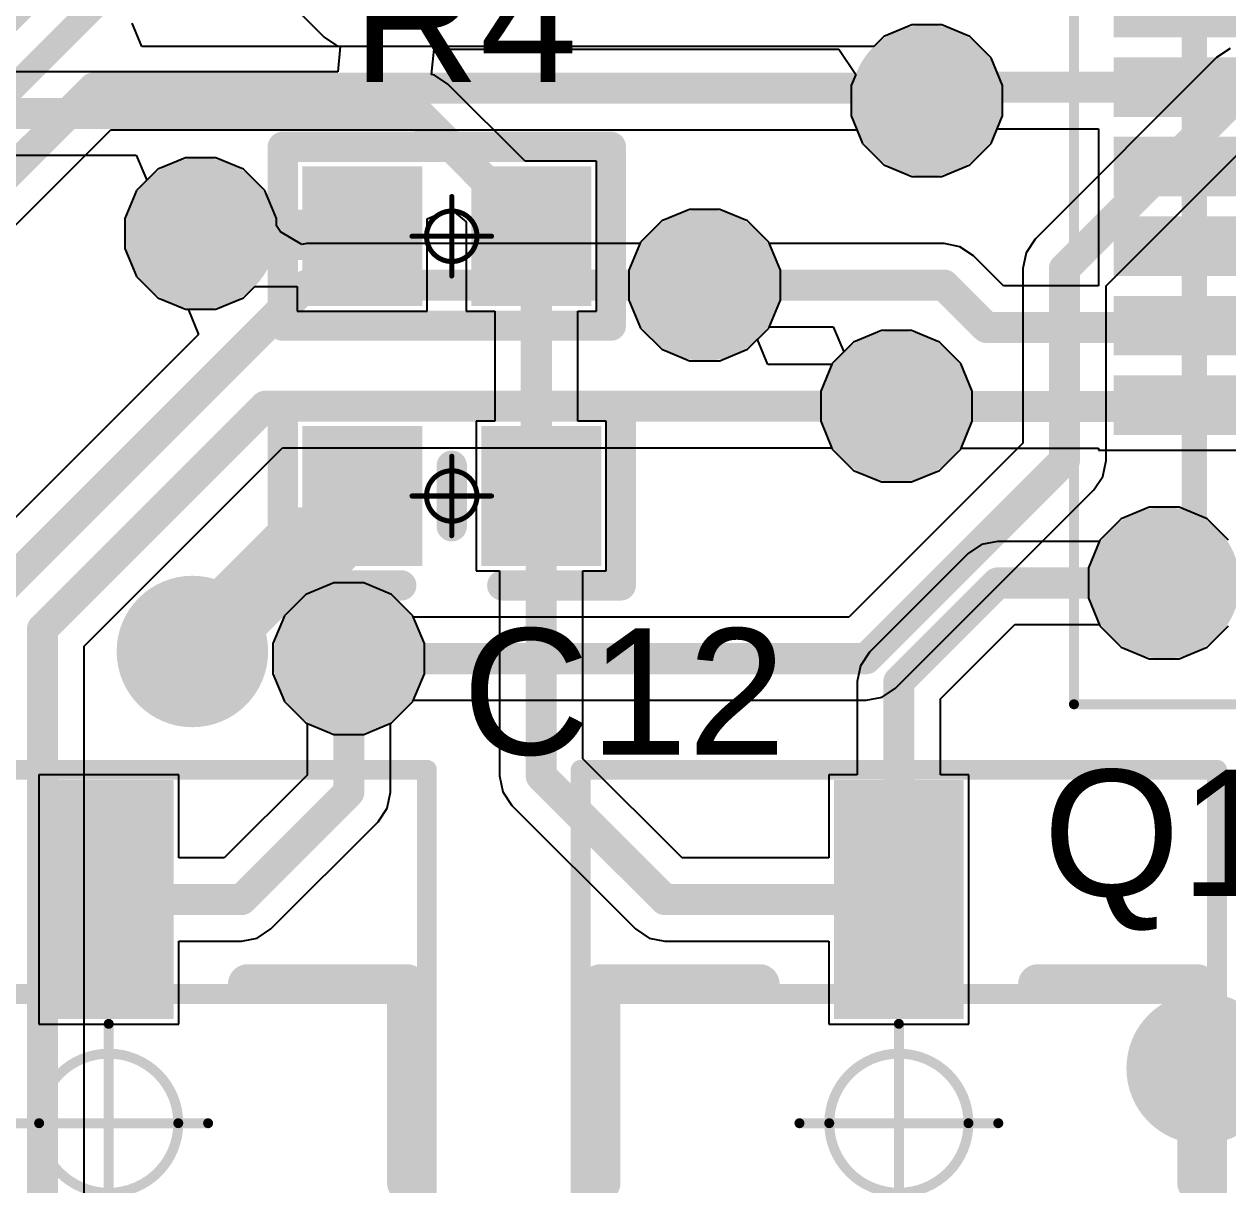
# Model space of a CAD drawing. Header units: inches. Extents: x -0.16 to 1.47, y -0.24 to 2.31.
# Drawn here: x 0.307 to 0.5454, y 1.4136 to 1.6435 of the extents above; entities that cross this region are included whole.
import ezdxf

# ---------------------------------------------------------------- set-up
doc = ezdxf.new("R2010")
doc.units = ezdxf.units.IN
doc.header["$MEASUREMENT"] = 0
for name, color, linetype in [('Bottom Layer', 5, 'Continuous'), ('Bottom Solder', 6, 'Continuous'), ('GND', 76, 'Continuous'), ('Mechanical 13', 56, 'Continuous'), ('Mechanical 15', 56, 'Continuous'), ('POWER', 16, 'Continuous'), ('Top Layer', 1, 'Continuous'), ('Top Overlay', 2, 'Continuous'), ('Top Paste', 8, 'Continuous'), ('Top Solder', 216, 'Continuous'), ('Via Holes', 16, 'Continuous')]:
    doc.layers.add(name, color=color, linetype=linetype)
doc.styles.add('Arial', font='', dxfattribs={"height": 0.2})
doc.styles.get('Arial').set_extended_font_data('Arial')

# ---------------------------------------------------------------- blocks, each defined once
blk = doc.blocks.new('QFN40P700X700X90_57N_12')
at = {"layer": 'Top Layer'}
for points in [[(0.1187, 0.1063), (0.15177, 0.1063), (0.15177, 0.09843), (0.1187, 0.09843)], [(0.1187, 0.09055), (0.15177, 0.09055), (0.15177, 0.08268), (0.1187, 0.08268)], [(0.1187, 0.0748), (0.15177, 0.0748), (0.15177, 0.06693), (0.1187, 0.06693)], [(0.1187, 0.05906), (0.15177, 0.05906), (0.15177, 0.05118), (0.1187, 0.05118)], [(0.1187, 0.04331), (0.15177, 0.04331), (0.15177, 0.03543), (0.1187, 0.03543)], [(0.1187, 0.02756), (0.15177, 0.02756), (0.15177, 0.01969), (0.1187, 0.01969)]]:
    blk.add_hatch(color=1, dxfattribs=at).paths.add_polyline_path(points)
at = {"layer": 'Top Paste'}
for points in [[(0.1187, 0.1063), (0.15177, 0.1063), (0.15177, 0.09843), (0.1187, 0.09843)], [(0.1187, 0.09055), (0.15177, 0.09055), (0.15177, 0.08268), (0.1187, 0.08268)], [(0.1187, 0.0748), (0.15177, 0.0748), (0.15177, 0.06693), (0.1187, 0.06693)], [(0.1187, 0.05906), (0.15177, 0.05906), (0.15177, 0.05118), (0.1187, 0.05118)], [(0.1187, 0.04331), (0.15177, 0.04331), (0.15177, 0.03543), (0.1187, 0.03543)], [(0.1187, 0.02756), (0.15177, 0.02756), (0.15177, 0.01969), (0.1187, 0.01969)]]:
    blk.add_hatch(color=8, dxfattribs=at).paths.add_polyline_path(points)
at = {"layer": 'Top Solder'}
for points in [[(0.11673, 0.10827), (0.15374, 0.10827), (0.15374, 0.09646), (0.11673, 0.09646)], [(0.11673, 0.09252), (0.15374, 0.09252), (0.15374, 0.08071), (0.11673, 0.08071)], [(0.11673, 0.07677), (0.15374, 0.07677), (0.15374, 0.06496), (0.11673, 0.06496)], [(0.11673, 0.06102), (0.15374, 0.06102), (0.15374, 0.04921), (0.11673, 0.04921)], [(0.11673, 0.04528), (0.15374, 0.04528), (0.15374, 0.03346), (0.11673, 0.03346)], [(0.11673, 0.02953), (0.15374, 0.02953), (0.15374, 0.01772), (0.11673, 0.01772)]]:
    blk.add_hatch(color=216, dxfattribs=at).paths.add_polyline_path(points)
at = {"layer": 'Mechanical 13', "const_width": 0.005}
for points in [[(0.1378, 0.1378), (-0.1378, 0.1378)], [(0.1378, 0.1378), (0.1378, -0.1378)]]:
    blk.add_lwpolyline(points, dxfattribs=at)
at = {"layer": 'Mechanical 13', "const_width": 0.0025}
blk.add_lwpolyline([(0.13655, 0.1378, 1), (0.13905, 0.1378, 1)], format="xyb", close=True, dxfattribs=at)
blk.add_lwpolyline([(0.13655, 0.1378, 1), (0.13905, 0.1378, 1)], format="xyb", close=True, dxfattribs=at)
at = {"layer": 'Mechanical 15', "const_width": 0.00197}
for points in [[(0.16161, 0.16161), (-0.16161, 0.16161)], [(0.16161, 0.16161), (0.16161, -0.16161)]]:
    blk.add_lwpolyline(points, dxfattribs=at)
at = {"layer": 'Mechanical 15', "const_width": 0.000984}
blk.add_lwpolyline([(0.16112, 0.16161, 1), (0.16211, 0.16161, 1)], format="xyb", close=True, dxfattribs=at)
blk.add_lwpolyline([(0.16112, 0.16161, 1), (0.16211, 0.16161, 1)], format="xyb", close=True, dxfattribs=at)
at = {"layer": 'Top Overlay', "const_width": 0.005}
for points in [[(0.1378, 0.1378), (0.1187, 0.1378)], [(0.1378, 0.1378), (0.1378, 0.1187)]]:
    blk.add_lwpolyline(points, dxfattribs=at)
at = {"layer": 'Top Overlay', "const_width": 0.0025}
for points in [[(0.13655, 0.1378, 1), (0.13905, 0.1378, 1)], [(0.13655, 0.1378, 1), (0.13905, 0.1378, 1)], [(0.13655, 0.1187, 1), (0.13905, 0.1187, 1)]]:
    blk.add_lwpolyline(points, format="xyb", close=True, dxfattribs=at)
blk = doc.blocks.new('SOT23_3L_14')
at = {"layer": 'Top Layer'}
for points in [[(0.00886, 0.02461), (-0.00886, 0.02461), (-0.00886, 0.06398), (0.00886, 0.06398)], [(-0.02854, -0.06469), (-0.04626, -0.06469), (-0.04626, -0.02531), (-0.02854, -0.02531)], [(0.04626, -0.06469), (0.02854, -0.06469), (0.02854, -0.02531), (0.04626, -0.02531)]]:
    blk.add_hatch(color=1, dxfattribs=at).paths.add_polyline_path(points)
at = {"layer": 'Top Paste'}
for points in [[(0.00886, 0.02461), (-0.00886, 0.02461), (-0.00886, 0.06398), (0.00886, 0.06398)], [(-0.02854, -0.06469), (-0.04626, -0.06469), (-0.04626, -0.02531), (-0.02854, -0.02531)], [(0.04626, -0.06469), (0.02854, -0.06469), (0.02854, -0.02531), (0.04626, -0.02531)]]:
    blk.add_hatch(color=8, dxfattribs=at).paths.add_polyline_path(points)
at = {"layer": 'Top Solder'}
for points in [[(0.01286, 0.02061), (-0.01286, 0.02061), (-0.01286, 0.06798), (0.01286, 0.06798)], [(-0.02454, -0.06869), (-0.05026, -0.06869), (-0.05026, -0.02131), (-0.02454, -0.02131)], [(0.05026, -0.06869), (0.02454, -0.06869), (0.02454, -0.02131), (0.05026, -0.02131)]]:
    blk.add_hatch(color=216, dxfattribs=at).paths.add_polyline_path(points)
at = {"layer": 'Mechanical 13', "const_width": 0.00394}
for points in [[(-0.05906, -0.02559), (-0.05906, 0.02559)], [(-0.05906, 0.02559), (0.05906, 0.02559)], [(0.05906, -0.02559), (0.05906, 0.02559)], [(-0.05906, -0.02559), (0.05906, -0.02559)]]:
    blk.add_lwpolyline(points, dxfattribs=at)
at = {"layer": 'Mechanical 13', "const_width": 0.00197}
for points in [[(-0.06004, 0.02559, 1), (-0.05807, 0.02559, 1)], [(-0.06004, 0.02559, 1), (-0.05807, 0.02559, 1)], [(0.05807, 0.02559, 1), (0.06004, 0.02559, 1)], [(0.05807, 0.02559, 1), (0.06004, 0.02559, 1)], [(-0.06004, -0.02559, 1), (-0.05807, -0.02559, 1)], [(-0.06004, -0.02559, 1), (-0.05807, -0.02559, 1)], [(0.05807, -0.02559, 1), (0.06004, -0.02559, 1)], [(0.05807, -0.02559, 1), (0.06004, -0.02559, 1)]]:
    blk.add_lwpolyline(points, format="xyb", close=True, dxfattribs=at)
at = {"layer": 'Mechanical 15'}
for points, const_width in [([(-0.06299, -0.07), (-0.06299, 0.07)], 0.00394), ([(-0.06299, 0.07), (0.06299, 0.07)], 0.00394), ([(0.06299, -0.07), (0.06299, 0.07)], 0.00394), ([(0, -0.01969), (0, 0.01969)], 0.00197), ([(-0.01969, 0), (0.01969, 0)], 0.00197), ([(-0.06299, -0.07), (0.06299, -0.07)], 0.00394)]:
    blk.add_lwpolyline(points, dxfattribs=dict(at, const_width=const_width))
for points, const_width in [([(-0.06398, 0.07, 1), (-0.06201, 0.07, 1)], 0.00197), ([(-0.06398, 0.07, 1), (-0.06201, 0.07, 1)], 0.00197), ([(0.06201, 0.07, 1), (0.06398, 0.07, 1)], 0.00197), ([(0.06201, 0.07, 1), (0.06398, 0.07, 1)], 0.00197), ([(-0.00049, 0.01969, 1), (0.00049, 0.01969, 1)], 0.000984), ([(0.01378, 0, 1), (-0.01378, 0, 1)], 0.00197), ([(-0.02018, 0, 1), (-0.01919, 0, 1)], 0.000984), ([(-0.01427, 0, 1), (-0.01329, 0, 1)], 0.000984), ([(0.01329, 0, 1), (0.01427, 0, 1)], 0.000984), ([(0.01919, 0, 1), (0.02018, 0, 1)], 0.000984), ([(-0.00049, -0.01969, 1), (0.00049, -0.01969, 1)], 0.000984), ([(-0.06398, -0.07, 1), (-0.06201, -0.07, 1)], 0.00197), ([(-0.06398, -0.07, 1), (-0.06201, -0.07, 1)], 0.00197), ([(0.06201, -0.07, 1), (0.06398, -0.07, 1)], 0.00197), ([(0.06201, -0.07, 1), (0.06398, -0.07, 1)], 0.00197)]:
    blk.add_lwpolyline(points, format="xyb", close=True, dxfattribs=dict(at, const_width=const_width))
at = {"layer": 'Top Overlay', "const_width": 0.00787}
for points in [[(-0.05906, 0.02756), (-0.02756, 0.02756)], [(-0.05906, -0.01181), (-0.05906, 0.02756)], [(0.02756, 0.02756), (0.05906, 0.02756)], [(0.05906, -0.01181), (0.05906, 0.02756)]]:
    blk.add_lwpolyline(points, dxfattribs=at)
at = {"layer": 'Top Overlay'}
for points, const_width in [([(-0.06102, 0.02756, 1), (-0.05709, 0.02756, 1)], 0.00394), ([(-0.06102, 0.02756, 1), (-0.05709, 0.02756, 1)], 0.00394), ([(-0.02953, 0.02756, 1), (-0.02559, 0.02756, 1)], 0.00394), ([(0.02559, 0.02756, 1), (0.02953, 0.02756, 1)], 0.00394), ([(0.05709, 0.02756, 1), (0.06102, 0.02756, 1)], 0.00394), ([(0.05709, 0.02756, 1), (0.06102, 0.02756, 1)], 0.00394), ([(-0.06102, -0.01181, 1), (-0.05709, -0.01181, 1)], 0.00394), ([(0.05709, -0.01181, 1), (0.06102, -0.01181, 1)], 0.00394), ([(-0.05807, -0.06, 1), (-0.06791, -0.06, 1)], 0.00984), ([(-0.07037, -0.06, 1), (-0.06545, -0.06, 1)], 0.00492), ([(-0.06053, -0.06, 1), (-0.05561, -0.06, 1)], 0.00492)]:
    blk.add_lwpolyline(points, format="xyb", close=True, dxfattribs=dict(at, const_width=const_width))
blk = doc.blocks.new('C_0402_L_46')
at = {"layer": 'Top Layer'}
for points in [[(-0.02559, 0.00984), (-0.00984, 0.00984), (-0.00984, -0.00984), (-0.02559, -0.00984)], [(0.00984, 0.00984), (0.02559, 0.00984), (0.02559, -0.00985), (0.00984, -0.00985)]]:
    blk.add_hatch(color=1, dxfattribs=at).paths.add_polyline_path(points)
at = {"layer": 'Top Paste'}
for points in [[(-0.02559, 0.00984), (-0.00984, 0.00984), (-0.00984, -0.00984), (-0.02559, -0.00984)], [(0.00984, 0.00984), (0.02559, 0.00984), (0.02559, -0.00985), (0.00984, -0.00985)]]:
    blk.add_hatch(color=8, dxfattribs=at).paths.add_polyline_path(points)
at = {"layer": 'Top Solder'}
for points in [[(-0.02959, 0.01384), (-0.00584, 0.01384), (-0.00584, -0.01384), (-0.02959, -0.01384)], [(0.00584, 0.01384), (0.02959, 0.01384), (0.02959, -0.01385), (0.00584, -0.01385)]]:
    blk.add_hatch(color=216, dxfattribs=at).paths.add_polyline_path(points)
at = {"layer": 'Mechanical 15', "const_width": 0.001}
for points in [[(0, 0.00787), (0, -0.00787)], [(0.00787, 0), (-0.00787, 0)]]:
    blk.add_lwpolyline(points, dxfattribs=at)
at = {"layer": 'Mechanical 15'}
for points, const_width in [([(-0.00025, 0.00787, 1), (0.00025, 0.00787, 1)], 0.0005), ([(0.005, 0, 1), (-0.005, 0, 1)], 0.001), ([(-0.00812, 0, 1), (-0.00762, 0, 1)], 0.0005), ([(-0.00525, 0, 1), (-0.00475, 0, 1)], 0.0005), ([(0.00475, 0, 1), (0.00525, 0, 1)], 0.0005), ([(0.00762, 0, 1), (0.00812, 0, 1)], 0.0005), ([(-0.00025, -0.00787, 1), (0.00025, -0.00787, 1)], 0.0005)]:
    blk.add_lwpolyline(points, format="xyb", close=True, dxfattribs=dict(at, const_width=const_width))
at = {"layer": 'Top Overlay', "const_width": 0.006}
for points in [[(-0.01, 0.01771), (-0.03346, 0.01771)], [(-0.03346, 0.01771), (-0.03346, -0.01771)], [(0.03346, 0.01771), (0.01, 0.01771)], [(0.03346, 0.01771), (0.03346, -0.01772)], [(0, 0.006), (0, -0.006)], [(-0.01, -0.01771), (-0.03346, -0.01771)], [(-0.03345, -0.01772), (-0.03346, -0.01771)], [(0.03346, -0.01771), (0.01, -0.01771)]]:
    blk.add_lwpolyline(points, dxfattribs=at)
at = {"layer": 'Top Overlay', "const_width": 0.003}
for points in [[(-0.03496, 0.01771, 1), (-0.03196, 0.01771, 1)], [(-0.03496, 0.01771, 1), (-0.03196, 0.01771, 1)], [(-0.0115, 0.01771, 1), (-0.0085, 0.01771, 1)], [(0.0085, 0.01771, 1), (0.0115, 0.01771, 1)], [(0.03196, 0.01771, 1), (0.03496, 0.01771, 1)], [(0.03196, 0.01771, 1), (0.03496, 0.01771, 1)], [(-0.0015, 0.006, 1), (0.0015, 0.006, 1)], [(-0.0015, -0.006, 1), (0.0015, -0.006, 1)], [(-0.03496, -0.01771, 1), (-0.03196, -0.01771, 1)], [(-0.03496, -0.01771, 1), (-0.03196, -0.01771, 1)], [(-0.03496, -0.01771, 1), (-0.03196, -0.01771, 1)], [(-0.03495, -0.01772, 1), (-0.03195, -0.01772, 1)], [(-0.0115, -0.01771, 1), (-0.0085, -0.01771, 1)], [(0.0085, -0.01771, 1), (0.0115, -0.01771, 1)], [(0.03196, -0.01771, 1), (0.03496, -0.01771, 1)], [(0.03196, -0.01772, 1), (0.03496, -0.01772, 1)]]:
    blk.add_lwpolyline(points, format="xyb", close=True, dxfattribs=at)
blk = doc.blocks.new('SOT23_3L_58')
at = {"layer": 'Top Layer'}
for points in [[(0.00886, 0.02461), (-0.00886, 0.02461), (-0.00886, 0.06398), (0.00886, 0.06398)], [(-0.02854, -0.06469), (-0.04626, -0.06469), (-0.04626, -0.02531), (-0.02854, -0.02531)], [(0.04626, -0.06469), (0.02854, -0.06469), (0.02854, -0.02531), (0.04626, -0.02531)]]:
    blk.add_hatch(color=1, dxfattribs=at).paths.add_polyline_path(points)
at = {"layer": 'Top Paste'}
for points in [[(0.00886, 0.02461), (-0.00886, 0.02461), (-0.00886, 0.06398), (0.00886, 0.06398)], [(-0.02854, -0.06469), (-0.04626, -0.06469), (-0.04626, -0.02531), (-0.02854, -0.02531)], [(0.04626, -0.06469), (0.02854, -0.06469), (0.02854, -0.02531), (0.04626, -0.02531)]]:
    blk.add_hatch(color=8, dxfattribs=at).paths.add_polyline_path(points)
at = {"layer": 'Top Solder'}
for points in [[(0.01286, 0.02061), (-0.01286, 0.02061), (-0.01286, 0.06798), (0.01286, 0.06798)], [(-0.02454, -0.06869), (-0.05026, -0.06869), (-0.05026, -0.02131), (-0.02454, -0.02131)], [(0.05026, -0.06869), (0.02454, -0.06869), (0.02454, -0.02131), (0.05026, -0.02131)]]:
    blk.add_hatch(color=216, dxfattribs=at).paths.add_polyline_path(points)
at = {"layer": 'Mechanical 13', "const_width": 0.00394}
for points in [[(-0.05906, -0.02559), (-0.05906, 0.02559)], [(-0.05906, 0.02559), (0.05906, 0.02559)], [(0.05906, -0.02559), (0.05906, 0.02559)], [(-0.05906, -0.02559), (0.05906, -0.02559)]]:
    blk.add_lwpolyline(points, dxfattribs=at)
at = {"layer": 'Mechanical 13', "const_width": 0.00197}
for points in [[(-0.06004, 0.02559, 1), (-0.05807, 0.02559, 1)], [(-0.06004, 0.02559, 1), (-0.05807, 0.02559, 1)], [(0.05807, 0.02559, 1), (0.06004, 0.02559, 1)], [(0.05807, 0.02559, 1), (0.06004, 0.02559, 1)], [(-0.06004, -0.02559, 1), (-0.05807, -0.02559, 1)], [(-0.06004, -0.02559, 1), (-0.05807, -0.02559, 1)], [(0.05807, -0.02559, 1), (0.06004, -0.02559, 1)], [(0.05807, -0.02559, 1), (0.06004, -0.02559, 1)]]:
    blk.add_lwpolyline(points, format="xyb", close=True, dxfattribs=at)
at = {"layer": 'Mechanical 15'}
for points, const_width in [([(-0.06299, -0.07), (-0.06299, 0.07)], 0.00394), ([(-0.06299, 0.07), (0.06299, 0.07)], 0.00394), ([(0.06299, -0.07), (0.06299, 0.07)], 0.00394), ([(0, -0.01969), (0, 0.01969)], 0.00197), ([(-0.01969, 0), (0.01969, 0)], 0.00197), ([(-0.06299, -0.07), (0.06299, -0.07)], 0.00394)]:
    blk.add_lwpolyline(points, dxfattribs=dict(at, const_width=const_width))
for points, const_width in [([(-0.06398, 0.07, 1), (-0.06201, 0.07, 1)], 0.00197), ([(-0.06398, 0.07, 1), (-0.06201, 0.07, 1)], 0.00197), ([(0.06201, 0.07, 1), (0.06398, 0.07, 1)], 0.00197), ([(0.06201, 0.07, 1), (0.06398, 0.07, 1)], 0.00197), ([(-0.00049, 0.01969, 1), (0.00049, 0.01969, 1)], 0.000984), ([(0.01378, 0, 1), (-0.01378, 0, 1)], 0.00197), ([(-0.02018, 0, 1), (-0.01919, 0, 1)], 0.000984), ([(-0.01427, 0, 1), (-0.01329, 0, 1)], 0.000984), ([(0.01329, 0, 1), (0.01427, 0, 1)], 0.000984), ([(0.01919, 0, 1), (0.02018, 0, 1)], 0.000984), ([(-0.00049, -0.01969, 1), (0.00049, -0.01969, 1)], 0.000984), ([(-0.06398, -0.07, 1), (-0.06201, -0.07, 1)], 0.00197), ([(-0.06398, -0.07, 1), (-0.06201, -0.07, 1)], 0.00197), ([(0.06201, -0.07, 1), (0.06398, -0.07, 1)], 0.00197), ([(0.06201, -0.07, 1), (0.06398, -0.07, 1)], 0.00197)]:
    blk.add_lwpolyline(points, format="xyb", close=True, dxfattribs=dict(at, const_width=const_width))
at = {"layer": 'Top Overlay', "const_width": 0.00787}
for points in [[(-0.05906, 0.02756), (-0.02756, 0.02756)], [(-0.05906, -0.01181), (-0.05906, 0.02756)], [(0.02756, 0.02756), (0.05906, 0.02756)], [(0.05906, -0.01181), (0.05906, 0.02756)]]:
    blk.add_lwpolyline(points, dxfattribs=at)
at = {"layer": 'Top Overlay'}
for points, const_width in [([(-0.06102, 0.02756, 1), (-0.05709, 0.02756, 1)], 0.00394), ([(-0.06102, 0.02756, 1), (-0.05709, 0.02756, 1)], 0.00394), ([(-0.02953, 0.02756, 1), (-0.02559, 0.02756, 1)], 0.00394), ([(0.02559, 0.02756, 1), (0.02953, 0.02756, 1)], 0.00394), ([(0.05709, 0.02756, 1), (0.06102, 0.02756, 1)], 0.00394), ([(0.05709, 0.02756, 1), (0.06102, 0.02756, 1)], 0.00394), ([(-0.06102, -0.01181, 1), (-0.05709, -0.01181, 1)], 0.00394), ([(0.05709, -0.01181, 1), (0.06102, -0.01181, 1)], 0.00394), ([(-0.05807, -0.06, 1), (-0.06791, -0.06, 1)], 0.00984), ([(-0.07037, -0.06, 1), (-0.06545, -0.06, 1)], 0.00492), ([(-0.06053, -0.06, 1), (-0.05561, -0.06, 1)], 0.00492)]:
    blk.add_lwpolyline(points, format="xyb", close=True, dxfattribs=dict(at, const_width=const_width))
blk = doc.blocks.new('R_0402_L_65')
at = {"layer": 'Top Layer'}
for points in [[(-0.02363, 0.00984), (-0.00788, 0.00984), (-0.00788, -0.00985), (-0.02363, -0.00985)], [(0.00984, 0.00984), (0.02559, 0.00984), (0.02559, -0.00985), (0.00984, -0.00985)]]:
    blk.add_hatch(color=1, dxfattribs=at).paths.add_polyline_path(points)
at = {"layer": 'Top Paste'}
for points in [[(-0.02363, 0.00984), (-0.00788, 0.00984), (-0.00788, -0.00985), (-0.02363, -0.00985)], [(0.00984, 0.00984), (0.02559, 0.00984), (0.02559, -0.00985), (0.00984, -0.00985)]]:
    blk.add_hatch(color=8, dxfattribs=at).paths.add_polyline_path(points)
at = {"layer": 'Top Solder'}
for points in [[(-0.02763, 0.01384), (-0.00388, 0.01384), (-0.00388, -0.01385), (-0.02763, -0.01385)], [(0.00584, 0.01384), (0.02959, 0.01384), (0.02959, -0.01385), (0.00584, -0.01385)]]:
    blk.add_hatch(color=216, dxfattribs=at).paths.add_polyline_path(points)
at = {"layer": 'Mechanical 15', "const_width": 0.001}
for points in [[(0, 0.00787), (0, -0.00787)], [(0.00787, 0), (-0.00787, 0)]]:
    blk.add_lwpolyline(points, dxfattribs=at)
at = {"layer": 'Mechanical 15'}
for points, const_width in [([(-0.00025, 0.00787, 1), (0.00025, 0.00787, 1)], 0.0005), ([(0.005, 0, 1), (-0.005, 0, 1)], 0.001), ([(-0.00812, 0, 1), (-0.00762, 0, 1)], 0.0005), ([(-0.00525, 0, 1), (-0.00475, 0, 1)], 0.0005), ([(0.00475, 0, 1), (0.00525, 0, 1)], 0.0005), ([(0.00762, 0, 1), (0.00812, 0, 1)], 0.0005), ([(-0.00025, -0.00787, 1), (0.00025, -0.00787, 1)], 0.0005)]:
    blk.add_lwpolyline(points, format="xyb", close=True, dxfattribs=dict(at, const_width=const_width))
at = {"layer": 'Top Overlay', "const_width": 0.006}
for points in [[(-0.0315, 0.01771), (-0.0315, -0.01772)], [(0.03346, 0.01771), (-0.0315, 0.01771)], [(0.03346, 0.01771), (0.03346, -0.01772)], [(0.03346, -0.01772), (-0.0315, -0.01772)]]:
    blk.add_lwpolyline(points, dxfattribs=at)
at = {"layer": 'Top Overlay', "const_width": 0.003}
for points in [[(-0.033, 0.01771, 1), (-0.03, 0.01771, 1)], [(-0.033, 0.01771, 1), (-0.03, 0.01771, 1)], [(0.03196, 0.01771, 1), (0.03496, 0.01771, 1)], [(0.03196, 0.01771, 1), (0.03496, 0.01771, 1)], [(-0.033, -0.01772, 1), (-0.03, -0.01772, 1)], [(-0.033, -0.01772, 1), (-0.03, -0.01772, 1)], [(0.03196, -0.01772, 1), (0.03496, -0.01772, 1)], [(0.03196, -0.01772, 1), (0.03496, -0.01772, 1)]]:
    blk.add_lwpolyline(points, format="xyb", close=True, dxfattribs=at)

msp = doc.modelspace()

# ---------------------------------------------------------------- hatches: boundary and pattern name
at = {"layer": 'Bottom Layer'}
h = msp.add_hatch(color=5, dxfattribs=at)
edge = h.paths.add_edge_path()
edge.add_arc((0.48579, 1.62831), 0.01, 0, 360)
h = msp.add_hatch(color=5, dxfattribs=at)
edge = h.paths.add_edge_path()
edge.add_arc((0.342, 1.602), 0.01, 0, 360)
h = msp.add_hatch(color=5, dxfattribs=at)
edge = h.paths.add_edge_path()
edge.add_arc((0.44179, 1.59178), 0.01, 0, 360)
h = msp.add_hatch(color=5, dxfattribs=at)
edge = h.paths.add_edge_path()
edge.add_arc((0.47979, 1.56778), 0.01, 0, 360)
h = msp.add_hatch(color=5, dxfattribs=at)
edge = h.paths.add_edge_path()
edge.add_arc((0.53279, 1.53278), 0.01, 0, 360)
h = msp.add_hatch(color=5, dxfattribs=at)
edge = h.paths.add_edge_path()
edge.add_arc((0.34036, 1.51921), 0.01, 0, 360)
h = msp.add_hatch(color=5, dxfattribs=at)
edge = h.paths.add_edge_path()
edge.add_arc((0.37132, 1.51779), 0.01, 0, 360)
h = msp.add_hatch(color=5, dxfattribs=at)
edge = h.paths.add_edge_path()
edge.add_arc((0.54031, 1.43665), 0.01, 0, 360)
at = {"layer": 'Bottom Solder'}
h = msp.add_hatch(color=6, dxfattribs=at)
edge = h.paths.add_edge_path()
edge.add_arc((0.48579, 1.62831), 0.014, 0, 360)
h = msp.add_hatch(color=6, dxfattribs=at)
edge = h.paths.add_edge_path()
edge.add_arc((0.342, 1.602), 0.014, 0, 360)
h = msp.add_hatch(color=6, dxfattribs=at)
edge = h.paths.add_edge_path()
edge.add_arc((0.44179, 1.59178), 0.014, 0, 360)
h = msp.add_hatch(color=6, dxfattribs=at)
edge = h.paths.add_edge_path()
edge.add_arc((0.47979, 1.56778), 0.014, 0, 360)
h = msp.add_hatch(color=6, dxfattribs=at)
edge = h.paths.add_edge_path()
edge.add_arc((0.53279, 1.53278), 0.014, 0, 360)
h = msp.add_hatch(color=6, dxfattribs=at)
edge = h.paths.add_edge_path()
edge.add_arc((0.34036, 1.51921), 0.014, 0, 360)
h = msp.add_hatch(color=6, dxfattribs=at)
edge = h.paths.add_edge_path()
edge.add_arc((0.37132, 1.51779), 0.014, 0, 360)
h = msp.add_hatch(color=6, dxfattribs=at)
edge = h.paths.add_edge_path()
edge.add_arc((0.54031, 1.43665), 0.014, 0, 360)
at = {"layer": 'GND'}
h = msp.add_hatch(color=76, dxfattribs=at)
edge = h.paths.add_edge_path()
edge.add_arc((0.48579, 1.62831), 0.015, 0, 360)
h = msp.add_hatch(color=76, dxfattribs=at)
edge = h.paths.add_edge_path()
edge.add_arc((0.342, 1.602), 0.015, 0, 360)
h = msp.add_hatch(color=76, dxfattribs=at)
edge = h.paths.add_edge_path()
edge.add_arc((0.44179, 1.59178), 0.015, 0, 360)
h = msp.add_hatch(color=76, dxfattribs=at)
edge = h.paths.add_edge_path()
edge.add_arc((0.47979, 1.56778), 0.015, 0, 360)
h = msp.add_hatch(color=76, dxfattribs=at)
edge = h.paths.add_edge_path()
edge.add_arc((0.53279, 1.53278), 0.015, 0, 360)
h = msp.add_hatch(color=76, dxfattribs=at)
edge = h.paths.add_edge_path()
edge.add_arc((0.37132, 1.51779), 0.015, 0, 360)
at = {"layer": 'POWER'}
h = msp.add_hatch(color=16, dxfattribs=at)
edge = h.paths.add_edge_path()
edge.add_arc((0.48579, 1.62831), 0.015, 0, 360)
h = msp.add_hatch(color=16, dxfattribs=at)
edge = h.paths.add_edge_path()
edge.add_arc((0.44179, 1.59178), 0.015, 0, 360)
h = msp.add_hatch(color=16, dxfattribs=at)
edge = h.paths.add_edge_path()
edge.add_arc((0.47979, 1.56778), 0.015, 0, 360)
h = msp.add_hatch(color=16, dxfattribs=at)
edge = h.paths.add_edge_path()
edge.add_arc((0.53279, 1.53278), 0.015, 0, 360)
h = msp.add_hatch(color=16, dxfattribs=at)
edge = h.paths.add_edge_path()
edge.add_arc((0.34036, 1.51921), 0.015, 0, 360)
h = msp.add_hatch(color=16, dxfattribs=at)
edge = h.paths.add_edge_path()
edge.add_arc((0.37132, 1.51779), 0.015, 0, 360)
h = msp.add_hatch(color=16, dxfattribs=at)
edge = h.paths.add_edge_path()
edge.add_arc((0.54031, 1.43665), 0.015, 0, 360)
at = {"layer": 'Top Layer'}
h = msp.add_hatch(color=1, dxfattribs=at)
edge = h.paths.add_edge_path()
edge.add_arc((0.48579, 1.62831), 0.01, 0, 360)
h = msp.add_hatch(color=1, dxfattribs=at)
edge = h.paths.add_edge_path()
edge.add_arc((0.342, 1.602), 0.01, 0, 360)
h = msp.add_hatch(color=1, dxfattribs=at)
edge = h.paths.add_edge_path()
edge.add_arc((0.44179, 1.59178), 0.01, 0, 360)
h = msp.add_hatch(color=1, dxfattribs=at)
edge = h.paths.add_edge_path()
edge.add_arc((0.47979, 1.56778), 0.01, 0, 360)
h = msp.add_hatch(color=1, dxfattribs=at)
edge = h.paths.add_edge_path()
edge.add_arc((0.53279, 1.53278), 0.01, 0, 360)
h = msp.add_hatch(color=1, dxfattribs=at)
edge = h.paths.add_edge_path()
edge.add_arc((0.34036, 1.51921), 0.01, 0, 360)
h = msp.add_hatch(color=1, dxfattribs=at)
edge = h.paths.add_edge_path()
edge.add_arc((0.37132, 1.51779), 0.01, 0, 360)
h = msp.add_hatch(color=1, dxfattribs=at)
edge = h.paths.add_edge_path()
edge.add_arc((0.54031, 1.43665), 0.01, 0, 360)
at = {"layer": 'Top Solder'}
h = msp.add_hatch(color=216, dxfattribs=at)
edge = h.paths.add_edge_path()
edge.add_arc((0.48579, 1.62831), 0.014, 0, 360)
h = msp.add_hatch(color=216, dxfattribs=at)
edge = h.paths.add_edge_path()
edge.add_arc((0.342, 1.602), 0.014, 0, 360)
h = msp.add_hatch(color=216, dxfattribs=at)
edge = h.paths.add_edge_path()
edge.add_arc((0.44179, 1.59178), 0.014, 0, 360)
h = msp.add_hatch(color=216, dxfattribs=at)
edge = h.paths.add_edge_path()
edge.add_arc((0.47979, 1.56778), 0.014, 0, 360)
h = msp.add_hatch(color=216, dxfattribs=at)
edge = h.paths.add_edge_path()
edge.add_arc((0.53279, 1.53278), 0.014, 0, 360)
h = msp.add_hatch(color=216, dxfattribs=at)
edge = h.paths.add_edge_path()
edge.add_arc((0.34036, 1.51921), 0.014, 0, 360)
h = msp.add_hatch(color=216, dxfattribs=at)
edge = h.paths.add_edge_path()
edge.add_arc((0.37132, 1.51779), 0.014, 0, 360)
h = msp.add_hatch(color=216, dxfattribs=at)
edge = h.paths.add_edge_path()
edge.add_arc((0.54031, 1.43665), 0.014, 0, 360)
at = {"layer": 'Via Holes'}
h = msp.add_hatch(color=7, dxfattribs=at)
edge = h.paths.add_edge_path()
edge.add_arc((0.48579, 1.62831), 0.005, 0, 360)
h = msp.add_hatch(color=7, dxfattribs=at)
edge = h.paths.add_edge_path()
edge.add_arc((0.342, 1.602), 0.005, 0, 360)
h = msp.add_hatch(color=7, dxfattribs=at)
edge = h.paths.add_edge_path()
edge.add_arc((0.44179, 1.59178), 0.005, 0, 360)
h = msp.add_hatch(color=7, dxfattribs=at)
edge = h.paths.add_edge_path()
edge.add_arc((0.47979, 1.56778), 0.005, 0, 360)
h = msp.add_hatch(color=7, dxfattribs=at)
edge = h.paths.add_edge_path()
edge.add_arc((0.53279, 1.53278), 0.005, 0, 360)
h = msp.add_hatch(color=7, dxfattribs=at)
edge = h.paths.add_edge_path()
edge.add_arc((0.34036, 1.51921), 0.005, 0, 360)
h = msp.add_hatch(color=7, dxfattribs=at)
edge = h.paths.add_edge_path()
edge.add_arc((0.37132, 1.51779), 0.005, 0, 360)
h = msp.add_hatch(color=7, dxfattribs=at)
edge = h.paths.add_edge_path()
edge.add_arc((0.54031, 1.43665), 0.005, 0, 360)

# ---------------------------------------------------------------- linework, layer by layer
at = {"layer": 'Bottom Layer'}
for p, q in [((0.33037, 1.63902), (0.32845, 1.64364)), ((0.48281, 1.64331), (0.47729, 1.64103)), ((0.48877, 1.64331), (0.48281, 1.64331)), ((0.49429, 1.64103), (0.48877, 1.64331)), ((0.47729, 1.64103), (0.47528, 1.63902)), ((0.49851, 1.63681), (0.49429, 1.64103)), ((0.47528, 1.63902), (0.33037, 1.63902)), ((0.54585, 1.63861), (0.54317, 1.63683)), ((0.50079, 1.6313), (0.49851, 1.63681)), ((0.54317, 1.63683), (0.50721, 1.60086)), ((0.54317, 1.63683), (0.54317, 1.63683)), ((0.50079, 1.62533), (0.50079, 1.6313)), ((0.49851, 1.61982), (0.50079, 1.62533)), ((0.24374, 1.54209), (0.32419, 1.62254)), ((0.32419, 1.62254), (0.47195, 1.62254)), ((0.47195, 1.62254), (0.47307, 1.61982)), ((0.52128, 1.59163), (0.55241, 1.62276)), ((0.47307, 1.61982), (0.47729, 1.6156)), ((0.49429, 1.6156), (0.49851, 1.61982)), ((0.33902, 1.617), (0.3335, 1.61472)), ((0.34498, 1.617), (0.33902, 1.617)), ((0.3505, 1.61472), (0.34498, 1.617)), ((0.3335, 1.61472), (0.32928, 1.6105)), ((0.35472, 1.6105), (0.3505, 1.61472)), ((0.47729, 1.6156), (0.48281, 1.61331)), ((0.48877, 1.61331), (0.49429, 1.6156)), ((0.48281, 1.61331), (0.48877, 1.61331)), ((0.32928, 1.6105), (0.327, 1.60498)), ((0.357, 1.60498), (0.35472, 1.6105)), ((0.43881, 1.60678), (0.43329, 1.6045)), ((0.44477, 1.60678), (0.43881, 1.60678)), ((0.45029, 1.6045), (0.44477, 1.60678)), ((0.327, 1.60498), (0.327, 1.59902)), ((0.357, 1.6035), (0.357, 1.60498)), ((0.43329, 1.6045), (0.42907, 1.60028)), ((0.45451, 1.60028), (0.45029, 1.6045)), ((0.35783, 1.60231), (0.357, 1.6035)), ((0.362, 1.59982), (0.35783, 1.60231)), ((0.363, 1.60002), (0.362, 1.59982)), ((0.42897, 1.60002), (0.363, 1.60002)), ((0.363, 1.60002), (0.363, 1.60002)), ((0.42907, 1.60028), (0.42897, 1.60002)), ((0.45679, 1.59476), (0.45451, 1.60028)), ((0.50721, 1.60086), (0.50543, 1.59819)), ((0.327, 1.59902), (0.32928, 1.5935)), ((0.50543, 1.59819), (0.5048, 1.59504)), ((0.45679, 1.5888), (0.45679, 1.59476)), ((0.5048, 1.59504), (0.5048, 1.59504)), ((0.5048, 1.59504), (0.5048, 1.56045)), ((0.32928, 1.5935), (0.3335, 1.58928)), ((0.52128, 1.55704), (0.52128, 1.59163)), ((0.3335, 1.58928), (0.33902, 1.587)), ((0.45451, 1.58328), (0.45679, 1.5888)), ((0.33902, 1.587), (0.3395, 1.587)), ((0.3395, 1.587), (0.34157, 1.582)), ((0.45224, 1.58102), (0.45451, 1.58328)), ((0.34157, 1.582), (0.2937, 1.53414)), ((0.45431, 1.57602), (0.45224, 1.58102)), ((0.47129, 1.5805), (0.46707, 1.57628)), ((0.47681, 1.58278), (0.47129, 1.5805)), ((0.48277, 1.58278), (0.47681, 1.58278)), ((0.48829, 1.5805), (0.48277, 1.58278)), ((0.49251, 1.57628), (0.48829, 1.5805)), ((0.46697, 1.57602), (0.45431, 1.57602)), ((0.46707, 1.57628), (0.46697, 1.57602)), ((0.49479, 1.57076), (0.49251, 1.57628)), ((0.49479, 1.5648), (0.49479, 1.57076)), ((0.49251, 1.55928), (0.49479, 1.5648)), ((0.31893, 1.52028), (0.35819, 1.55954)), ((0.35819, 1.55954), (0.46697, 1.55954)), ((0.46697, 1.55954), (0.46707, 1.55928)), ((0.46707, 1.55928), (0.47129, 1.55506)), ((0.5048, 1.56045), (0.47037, 1.52603)), ((0.48829, 1.55506), (0.49251, 1.55928)), ((0.52065, 1.55389), (0.52128, 1.55704)), ((0.47129, 1.55506), (0.47681, 1.55278)), ((0.48277, 1.55278), (0.48829, 1.55506)), ((0.47681, 1.55278), (0.48277, 1.55278)), ((0.51886, 1.55121), (0.52065, 1.55389)), ((0.47961, 1.51196), (0.51886, 1.55121)), ((0.51886, 1.55121), (0.51886, 1.55121)), ((0.52981, 1.54778), (0.52429, 1.5455)), ((0.53577, 1.54778), (0.52981, 1.54778)), ((0.54129, 1.5455), (0.53577, 1.54778)), ((0.52429, 1.5455), (0.52007, 1.54128)), ((0.54551, 1.54128), (0.54129, 1.5455)), ((0.52007, 1.54128), (0.51779, 1.53576)), ((0.51779, 1.53576), (0.51779, 1.5298)), ((0.36834, 1.53279), (0.36283, 1.5305)), ((0.37431, 1.53279), (0.36834, 1.53279)), ((0.37982, 1.5305), (0.37431, 1.53279)), ((0.36283, 1.5305), (0.35861, 1.52628)), ((0.38404, 1.52628), (0.37982, 1.5305)), ((0.51779, 1.5298), (0.52007, 1.52428)), ((0.35861, 1.52628), (0.35632, 1.52077)), ((0.38415, 1.52603), (0.38404, 1.52628)), ((0.47037, 1.52603), (0.38415, 1.52603)), ((0.52007, 1.52428), (0.52429, 1.52006)), ((0.54129, 1.52006), (0.54551, 1.52428)), ((0.31893, 1.18273), (0.31893, 1.52028)), ((0.35632, 1.52077), (0.35632, 1.5148)), ((0.52429, 1.52006), (0.52981, 1.51778)), ((0.53577, 1.51778), (0.54129, 1.52006)), ((0.52981, 1.51778), (0.53577, 1.51778)), ((0.35632, 1.5148), (0.35861, 1.50929)), ((0.47694, 1.51018), (0.47961, 1.51196)), ((0.35861, 1.50929), (0.36283, 1.50507)), ((0.37982, 1.50507), (0.38404, 1.50929)), ((0.38404, 1.50929), (0.38415, 1.50955)), ((0.38415, 1.50955), (0.47379, 1.50955)), ((0.47379, 1.50955), (0.47694, 1.51018)), ((0.47379, 1.50955), (0.47379, 1.50955)), ((0.36283, 1.50507), (0.36834, 1.50279)), ((0.37431, 1.50279), (0.37982, 1.50507)), ((0.36834, 1.50279), (0.37431, 1.50279))]:
    msp.add_line(p, q, dxfattribs=at)
for points, const_width in [([(0.20685, 1.54781), (0.36574, 1.7067)], 0.00616), ([(0.21743, 1.54343), (0.352, 1.678)], 0.005), ([(0.23551, 1.54551), (0.32078, 1.63078)], 0.00616), ([(0.32078, 1.63078), (0.48332, 1.63078)], 0.00616), ([(0.48332, 1.63078), (0.48579, 1.62831)], 0.00616), ([(0.51304, 1.59504), (0.549, 1.631)], 0.00616), ([(0.51304, 1.55704), (0.51304, 1.59504)], 0.00616), ([(0.29953, 1.52831), (0.363, 1.59178)], 0.00616), ([(0.363, 1.59178), (0.44179, 1.59178)], 0.00616), ([(0.31069, 1.52369), (0.35478, 1.56778)], 0.00616), ([(0.35478, 1.56778), (0.47979, 1.56778)], 0.00616), ([(0.47379, 1.51779), (0.51304, 1.55704)], 0.00616), ([(0.53279, 1.53278), (0.7472, 1.53278)], 0.00616), ([(0.31069, 1.18026), (0.31069, 1.52369)], 0.00616), ([(0.37132, 1.51779), (0.47379, 1.51779)], 0.00616)]:
    msp.add_lwpolyline(points, dxfattribs=dict(at, const_width=const_width))
at = {"layer": 'Bottom Layer', "const_width": 0.00308}
for points in [[(0.31924, 1.63078, 1), (0.32232, 1.63078, 1)], [(0.31924, 1.63078, 1), (0.32232, 1.63078, 1)], [(0.48178, 1.63078, 1), (0.48486, 1.63078, 1)], [(0.48178, 1.63078, 1), (0.48486, 1.63078, 1)], [(0.48425, 1.62831, 1), (0.48733, 1.62831, 1)], [(0.5115, 1.59504, 1), (0.51458, 1.59504, 1)], [(0.5115, 1.59504, 1), (0.51458, 1.59504, 1)], [(0.36146, 1.59178, 1), (0.36454, 1.59178, 1)], [(0.36146, 1.59178, 1), (0.36454, 1.59178, 1)], [(0.44025, 1.59178, 1), (0.44333, 1.59178, 1)], [(0.35324, 1.56778, 1), (0.35632, 1.56778, 1)], [(0.35324, 1.56778, 1), (0.35632, 1.56778, 1)], [(0.47825, 1.56778, 1), (0.48133, 1.56778, 1)], [(0.5115, 1.55704, 1), (0.51458, 1.55704, 1)], [(0.5115, 1.55704, 1), (0.51458, 1.55704, 1)], [(0.53125, 1.53278, 1), (0.53433, 1.53278, 1)], [(0.30915, 1.52369, 1), (0.31223, 1.52369, 1)], [(0.30915, 1.52369, 1), (0.31223, 1.52369, 1)], [(0.36978, 1.51779, 1), (0.37286, 1.51779, 1)], [(0.47225, 1.51779, 1), (0.47533, 1.51779, 1)], [(0.47225, 1.51779, 1), (0.47533, 1.51779, 1)]]:
    msp.add_lwpolyline(points, format="xyb", close=True, dxfattribs=at)
at = {"layer": 'Top Layer'}
for p, q in [((0.29583, 1.71152), (0.36644, 1.64091)), ((0.36644, 1.64091), (0.36644, 1.64091)), ((0.36644, 1.64091), (0.36911, 1.63912)), ((0.36911, 1.63912), (0.36964, 1.63902)), ((0.36964, 1.63902), (0.36915, 1.63402)), ((0.38774, 1.6335), (0.38823, 1.6385)), ((0.38823, 1.6385), (0.46836, 1.6385)), ((0.46836, 1.6385), (0.4717, 1.6335)), ((0.36915, 1.63402), (0.2894, 1.63402)), ((0.38827, 1.63339), (0.38774, 1.6335)), ((0.39094, 1.6316), (0.38827, 1.63339)), ((0.4717, 1.6335), (0.47079, 1.6313)), ((0.40625, 1.6163), (0.39094, 1.6316)), ((0.47079, 1.6313), (0.47079, 1.62533)), ((0.47079, 1.62533), (0.47307, 1.61982)), ((0.49851, 1.61982), (0.49972, 1.62275)), ((0.49972, 1.62275), (0.51977, 1.62275)), ((0.51977, 1.62275), (0.51977, 1.59164)), ((0.47307, 1.61982), (0.47729, 1.6156)), ((0.49429, 1.6156), (0.49851, 1.61982)), ((0.2894, 1.61754), (0.32926, 1.61754)), ((0.32926, 1.61754), (0.33133, 1.61254)), ((0.42035, 1.6163), (0.40625, 1.6163)), ((0.42035, 1.58661), (0.42035, 1.6163)), ((0.47729, 1.6156), (0.48281, 1.61331)), ((0.48877, 1.61331), (0.49429, 1.6156)), ((0.33133, 1.61254), (0.32928, 1.6105)), ((0.48281, 1.61331), (0.48877, 1.61331)), ((0.32928, 1.6105), (0.327, 1.60498)), ((0.38688, 1.60488), (0.39146, 1.60686)), ((0.39146, 1.60686), (0.3946, 1.60431)), ((0.43881, 1.60678), (0.43329, 1.6045)), ((0.44477, 1.60678), (0.43881, 1.60678)), ((0.45029, 1.6045), (0.44477, 1.60678)), ((0.327, 1.60498), (0.327, 1.59902)), ((0.38688, 1.58661), (0.38688, 1.60488)), ((0.3946, 1.60431), (0.3946, 1.58661)), ((0.43329, 1.6045), (0.42907, 1.60028)), ((0.45451, 1.60028), (0.45029, 1.6045)), ((0.42907, 1.60028), (0.42679, 1.59476)), ((0.45461, 1.60002), (0.45451, 1.60028)), ((0.4892, 1.60002), (0.45461, 1.60002)), ((0.49235, 1.59939), (0.4892, 1.60002)), ((0.4892, 1.60002), (0.4892, 1.60002)), ((0.327, 1.59902), (0.32928, 1.5935)), ((0.49502, 1.5976), (0.49235, 1.59939)), ((0.50099, 1.59164), (0.49502, 1.5976)), ((0.42679, 1.59476), (0.42679, 1.5888)), ((0.32928, 1.5935), (0.3335, 1.58928)), ((0.3505, 1.58928), (0.35274, 1.59153)), ((0.35274, 1.59153), (0.36114, 1.59153)), ((0.36114, 1.59153), (0.36114, 1.58661)), ((0.51977, 1.59164), (0.50099, 1.59164)), ((0.3335, 1.58928), (0.33902, 1.587)), ((0.34498, 1.587), (0.3505, 1.58928)), ((0.42679, 1.5888), (0.42907, 1.58328)), ((0.33902, 1.587), (0.34498, 1.587)), ((0.36114, 1.58661), (0.38688, 1.58661)), ((0.3946, 1.58661), (0.40022, 1.58661)), ((0.40022, 1.58661), (0.40022, 1.56485)), ((0.4167, 1.56485), (0.4167, 1.58661)), ((0.4167, 1.58661), (0.42035, 1.58661)), ((0.42907, 1.58328), (0.43329, 1.57906)), ((0.45029, 1.57906), (0.45451, 1.58328)), ((0.45451, 1.58328), (0.45461, 1.58354)), ((0.45461, 1.58354), (0.46727, 1.58354)), ((0.46727, 1.58354), (0.46934, 1.57854)), ((0.43329, 1.57906), (0.43881, 1.57678)), ((0.44477, 1.57678), (0.45029, 1.57906)), ((0.46934, 1.57854), (0.46707, 1.57628)), ((0.43881, 1.57678), (0.44477, 1.57678)), ((0.46707, 1.57628), (0.46479, 1.57076)), ((0.46479, 1.57076), (0.46479, 1.5648)), ((0.40022, 1.56485), (0.39657, 1.56485)), ((0.39657, 1.56485), (0.39657, 1.53517)), ((0.42231, 1.56485), (0.4167, 1.56485)), ((0.42231, 1.53517), (0.42231, 1.56485)), ((0.46479, 1.5648), (0.46707, 1.55928)), ((0.46707, 1.55928), (0.47129, 1.55506)), ((0.48829, 1.55506), (0.49251, 1.55928)), ((0.49251, 1.55928), (0.49259, 1.55948)), ((0.49259, 1.55948), (0.51977, 1.55948)), ((0.51977, 1.55948), (0.51977, 1.55906)), ((0.51977, 1.55906), (0.55835, 1.55906)), ((0.47129, 1.55506), (0.47681, 1.55278)), ((0.48277, 1.55278), (0.48829, 1.55506)), ((0.47681, 1.55278), (0.48277, 1.55278)), ((0.52981, 1.54778), (0.52429, 1.5455)), ((0.53577, 1.54778), (0.52981, 1.54778)), ((0.54129, 1.5455), (0.53577, 1.54778)), ((0.52429, 1.5455), (0.52007, 1.54128)), ((0.54551, 1.54128), (0.54129, 1.5455)), ((0.49664, 1.54039), (0.49396, 1.53861)), ((0.49979, 1.54102), (0.49664, 1.54039)), ((0.51997, 1.54102), (0.49979, 1.54102)), ((0.52007, 1.54128), (0.51997, 1.54102)), ((0.49396, 1.5386), (0.47442, 1.51907)), ((0.49396, 1.53861), (0.49396, 1.5386)), ((0.39657, 1.53517), (0.4012, 1.53517)), ((0.4012, 1.53517), (0.4012, 1.49456)), ((0.41768, 1.49797), (0.41768, 1.53517)), ((0.41768, 1.53517), (0.42231, 1.53517)), ((0.36834, 1.53279), (0.36283, 1.5305)), ((0.37431, 1.53279), (0.36834, 1.53279)), ((0.37982, 1.5305), (0.37431, 1.53279)), ((0.36283, 1.5305), (0.35861, 1.52628)), ((0.38404, 1.52628), (0.37982, 1.5305)), ((0.35861, 1.52628), (0.35632, 1.52077)), ((0.38632, 1.52077), (0.38404, 1.52628)), ((0.48849, 1.50983), (0.5032, 1.52454)), ((0.5032, 1.52454), (0.51997, 1.52454)), ((0.51997, 1.52454), (0.52007, 1.52428)), ((0.52007, 1.52428), (0.52429, 1.52006)), ((0.54129, 1.52006), (0.54551, 1.52428)), ((0.35632, 1.52077), (0.35632, 1.5148)), ((0.38632, 1.5148), (0.38632, 1.52077)), ((0.47442, 1.51907), (0.47264, 1.51639)), ((0.52429, 1.52006), (0.52981, 1.51778)), ((0.53577, 1.51778), (0.54129, 1.52006)), ((0.47264, 1.51639), (0.47201, 1.51324)), ((0.52981, 1.51778), (0.53577, 1.51778)), ((0.35632, 1.5148), (0.35861, 1.50929)), ((0.38404, 1.50929), (0.38632, 1.5148)), ((0.47201, 1.51324), (0.47201, 1.51324)), ((0.47201, 1.51324), (0.47201, 1.49476)), ((0.35861, 1.50929), (0.36283, 1.50507)), ((0.37982, 1.50507), (0.38404, 1.50929)), ((0.48849, 1.49476), (0.48849, 1.50983)), ((0.36283, 1.50507), (0.36308, 1.50496)), ((0.36308, 1.50496), (0.36308, 1.49473)), ((0.37956, 1.50496), (0.37982, 1.50507)), ((0.37956, 1.49132), (0.37956, 1.50496)), ((0.43734, 1.47831), (0.41768, 1.49797)), ((0.33765, 1.49476), (0.30993, 1.49476)), ((0.30993, 1.49476), (0.30993, 1.44539)), ((0.33765, 1.47831), (0.33765, 1.49476)), ((0.36308, 1.49473), (0.34666, 1.47831)), ((0.47201, 1.49476), (0.46639, 1.49476)), ((0.46639, 1.49476), (0.46639, 1.47831)), ((0.49411, 1.49476), (0.48849, 1.49476)), ((0.49411, 1.44539), (0.49411, 1.49476)), ((0.4012, 1.49456), (0.4012, 1.49456)), ((0.4012, 1.49456), (0.40183, 1.49141)), ((0.37893, 1.48817), (0.37956, 1.49132)), ((0.37956, 1.49132), (0.37956, 1.49132)), ((0.40183, 1.49141), (0.40361, 1.48873)), ((0.37715, 1.4855), (0.37893, 1.48817)), ((0.40361, 1.48873), (0.4281, 1.46425)), ((0.3559, 1.46425), (0.37715, 1.4855)), ((0.37715, 1.4855), (0.37715, 1.4855)), ((0.34666, 1.47831), (0.33765, 1.47831)), ((0.46639, 1.47831), (0.43734, 1.47831)), ((0.35322, 1.46246), (0.3559, 1.46425)), ((0.4281, 1.46425), (0.4281, 1.46425)), ((0.4281, 1.46425), (0.43078, 1.46246)), ((0.33765, 1.44539), (0.33765, 1.46183)), ((0.33765, 1.46183), (0.35007, 1.46183)), ((0.35007, 1.46183), (0.35322, 1.46246)), ((0.35007, 1.46183), (0.35007, 1.46183)), ((0.43078, 1.46246), (0.43393, 1.46183)), ((0.43393, 1.46183), (0.43393, 1.46183)), ((0.43393, 1.46183), (0.46639, 1.46183)), ((0.46639, 1.46183), (0.46639, 1.44539)), ((0.30993, 1.44539), (0.33765, 1.44539)), ((0.46639, 1.44539), (0.49411, 1.44539))]:
    msp.add_line(p, q, dxfattribs=at)
for points, const_width in [([(0.48579, 1.62831), (0.48844, 1.63096)], 0.00616), ([(0.48844, 1.63096), (0.49629, 1.63096)], 0.00616), ([(0.49629, 1.63096), (0.49632, 1.63099)], 0.00616), ([(0.49632, 1.63099), (0.54131, 1.63099)], 0.00616), ([(0.25979, 1.62578), (0.38512, 1.62578)], 0.00616), ([(0.38512, 1.62578), (0.40747, 1.60342)], 0.00616), ([(0.342, 1.602), (0.34227, 1.60173)], 0.01), ([(0.34227, 1.60173), (0.37374, 1.60173)], 0.01), ([(0.37374, 1.60173), (0.37401, 1.60145)], 0.01), ([(0.40747, 1.60145), (0.40747, 1.60342)], 0.00616), ([(0.40846, 1.55099), (0.40846, 1.60244)], 0.00616), ([(0.44179, 1.59178), (0.4892, 1.59178)], 0.00616), ([(0.4892, 1.59178), (0.49758, 1.5834)], 0.00616), ([(0.49758, 1.5834), (0.54097, 1.5834)], 0.00616), ([(0.54097, 1.5834), (0.54131, 1.58374)], 0.00616), ([(0.54103, 1.56772), (0.54131, 1.56799)], 0.00616), ([(0.47979, 1.56778), (0.47985, 1.56772)], 0.00616), ([(0.47985, 1.56772), (0.54103, 1.56772)], 0.00616), ([(0.37401, 1.54804), (0.37401, 1.55001)], 0.015), ([(0.36626, 1.54029), (0.37401, 1.54804)], 0.015), ([(0.40846, 1.55099), (0.40944, 1.55001)], 0.00616), ([(0.40944, 1.49456), (0.40944, 1.55001)], 0.00616), ([(0.34093, 1.51921), (0.362, 1.54029)], 0.015), ([(0.362, 1.54029), (0.36626, 1.54029)], 0.015), ([(0.48025, 1.51324), (0.49979, 1.53278)], 0.00616), ([(0.49979, 1.53278), (0.53279, 1.53278)], 0.00616), ([(0.34036, 1.51921), (0.34093, 1.51921)], 0.015), ([(0.37132, 1.49132), (0.37132, 1.51779)], 0.00616), ([(0.48025, 1.47007), (0.48025, 1.51324)], 0.00616), ([(0.40944, 1.49456), (0.43393, 1.47007)], 0.00616), ([(0.35007, 1.47007), (0.37132, 1.49132)], 0.00616), ([(0.32379, 1.47007), (0.35007, 1.47007)], 0.00616), ([(0.43393, 1.47007), (0.48025, 1.47007)], 0.00616), ([(0.54031, 1.4368), (0.57359, 1.4368)], 0.015)]:
    msp.add_lwpolyline(points, dxfattribs=dict(at, const_width=const_width))
for points, const_width in [([(0.4869, 1.63096, 1), (0.48998, 1.63096, 1)], 0.00308), ([(0.4869, 1.63096, 1), (0.48998, 1.63096, 1)], 0.00308), ([(0.49475, 1.63096, 1), (0.49783, 1.63096, 1)], 0.00308), ([(0.49475, 1.63096, 1), (0.49783, 1.63096, 1)], 0.00308), ([(0.49478, 1.63099, 1), (0.49786, 1.63099, 1)], 0.00308), ([(0.49478, 1.63099, 1), (0.49786, 1.63099, 1)], 0.00308), ([(0.53977, 1.63099, 1), (0.54285, 1.63099, 1)], 0.00308), ([(0.48425, 1.62831, 1), (0.48733, 1.62831, 1)], 0.00308), ([(0.38358, 1.62578, 1), (0.38666, 1.62578, 1)], 0.00308), ([(0.38358, 1.62578, 1), (0.38666, 1.62578, 1)], 0.00308), ([(0.3395, 1.602, 1), (0.3445, 1.602, 1)], 0.005), ([(0.33977, 1.60173, 1), (0.34477, 1.60173, 1)], 0.005), ([(0.33977, 1.60173, 1), (0.34477, 1.60173, 1)], 0.005), ([(0.37124, 1.60173, 1), (0.37624, 1.60173, 1)], 0.005), ([(0.37124, 1.60173, 1), (0.37624, 1.60173, 1)], 0.005), ([(0.37151, 1.60145, 1), (0.37651, 1.60145, 1)], 0.005), ([(0.40593, 1.60342, 1), (0.40902, 1.60342, 1)], 0.00308), ([(0.40593, 1.60342, 1), (0.40902, 1.60342, 1)], 0.00308), ([(0.40593, 1.60145, 1), (0.40902, 1.60145, 1)], 0.00308), ([(0.40692, 1.60244, 1), (0.41, 1.60244, 1)], 0.00308), ([(0.44025, 1.59178, 1), (0.44333, 1.59178, 1)], 0.00308), ([(0.48766, 1.59178, 1), (0.49074, 1.59178, 1)], 0.00308), ([(0.48766, 1.59178, 1), (0.49074, 1.59178, 1)], 0.00308), ([(0.49604, 1.5834, 1), (0.49912, 1.5834, 1)], 0.00308), ([(0.49604, 1.5834, 1), (0.49912, 1.5834, 1)], 0.00308), ([(0.53943, 1.5834, 1), (0.54251, 1.5834, 1)], 0.00308), ([(0.53943, 1.5834, 1), (0.54251, 1.5834, 1)], 0.00308), ([(0.53977, 1.58374, 1), (0.54285, 1.58374, 1)], 0.00308), ([(0.53977, 1.56799, 1), (0.54285, 1.56799, 1)], 0.00308), ([(0.47825, 1.56778, 1), (0.48133, 1.56778, 1)], 0.00308), ([(0.47831, 1.56772, 1), (0.48139, 1.56772, 1)], 0.00308), ([(0.47831, 1.56772, 1), (0.48139, 1.56772, 1)], 0.00308), ([(0.53949, 1.56772, 1), (0.54257, 1.56772, 1)], 0.00308), ([(0.53949, 1.56772, 1), (0.54257, 1.56772, 1)], 0.00308), ([(0.37026, 1.55001, 1), (0.37776, 1.55001, 1)], 0.0075), ([(0.37026, 1.54804, 1), (0.37776, 1.54804, 1)], 0.0075), ([(0.37026, 1.54804, 1), (0.37776, 1.54804, 1)], 0.0075), ([(0.40692, 1.55099, 1), (0.41, 1.55099, 1)], 0.00308), ([(0.40692, 1.55099, 1), (0.41, 1.55099, 1)], 0.00308), ([(0.4079, 1.55001, 1), (0.41098, 1.55001, 1)], 0.00308), ([(0.4079, 1.55001, 1), (0.41098, 1.55001, 1)], 0.00308), ([(0.35825, 1.54029, 1), (0.36575, 1.54029, 1)], 0.0075), ([(0.35825, 1.54029, 1), (0.36575, 1.54029, 1)], 0.0075), ([(0.36251, 1.54029, 1), (0.37001, 1.54029, 1)], 0.0075), ([(0.36251, 1.54029, 1), (0.37001, 1.54029, 1)], 0.0075), ([(0.49825, 1.53278, 1), (0.50133, 1.53278, 1)], 0.00308), ([(0.49825, 1.53278, 1), (0.50133, 1.53278, 1)], 0.00308), ([(0.53125, 1.53278, 1), (0.53433, 1.53278, 1)], 0.00308), ([(0.33661, 1.51921, 1), (0.34411, 1.51921, 1)], 0.0075), ([(0.33718, 1.51921, 1), (0.34468, 1.51921, 1)], 0.0075), ([(0.33718, 1.51921, 1), (0.34468, 1.51921, 1)], 0.0075), ([(0.36978, 1.51779, 1), (0.37286, 1.51779, 1)], 0.00308), ([(0.47871, 1.51324, 1), (0.48179, 1.51324, 1)], 0.00308), ([(0.47871, 1.51324, 1), (0.48179, 1.51324, 1)], 0.00308), ([(0.4079, 1.49456, 1), (0.41098, 1.49456, 1)], 0.00308), ([(0.4079, 1.49456, 1), (0.41098, 1.49456, 1)], 0.00308), ([(0.36978, 1.49132, 1), (0.37286, 1.49132, 1)], 0.00308), ([(0.36978, 1.49132, 1), (0.37286, 1.49132, 1)], 0.00308), ([(0.32225, 1.47007, 1), (0.32533, 1.47007, 1)], 0.00308), ([(0.34853, 1.47007, 1), (0.35161, 1.47007, 1)], 0.00308), ([(0.34853, 1.47007, 1), (0.35161, 1.47007, 1)], 0.00308), ([(0.43239, 1.47007, 1), (0.43547, 1.47007, 1)], 0.00308), ([(0.43239, 1.47007, 1), (0.43547, 1.47007, 1)], 0.00308), ([(0.47871, 1.47007, 1), (0.48179, 1.47007, 1)], 0.00308), ([(0.47871, 1.47007, 1), (0.48179, 1.47007, 1)], 0.00308), ([(0.53656, 1.4368, 1), (0.54406, 1.4368, 1)], 0.0075)]:
    msp.add_lwpolyline(points, format="xyb", close=True, dxfattribs=dict(at, const_width=const_width))

# ---------------------------------------------------------------- block references
at = {"rotation": 180}
for name, p in [('QFN40P700X700X90_57N_12', (0.67654, 1.67036)), ('R_0402_L_65', (0.39172, 1.60145)), ('C_0402_L_46', (0.39172, 1.55001))]:
    msp.add_blockref(name, p, dxfattribs=at)
for name, p in [('SOT23_3L_14', (0.32379, 1.42578)), ('SOT23_3L_58', (0.48025, 1.42578))]:
    msp.add_blockref(name, p)

# ---------------------------------------------------------------- texts
at = {"layer": 'Top Overlay', "style": 'Arial'}
for s, p in [('R4', (0.372, 1.632)), ('C12', (0.39379, 1.49878)), ('Q1', (0.50879, 1.47078))]:
    msp.add_text(s, height=0.025, dxfattribs=at).set_placement(p)

doc.saveas('drawing.dxf')
